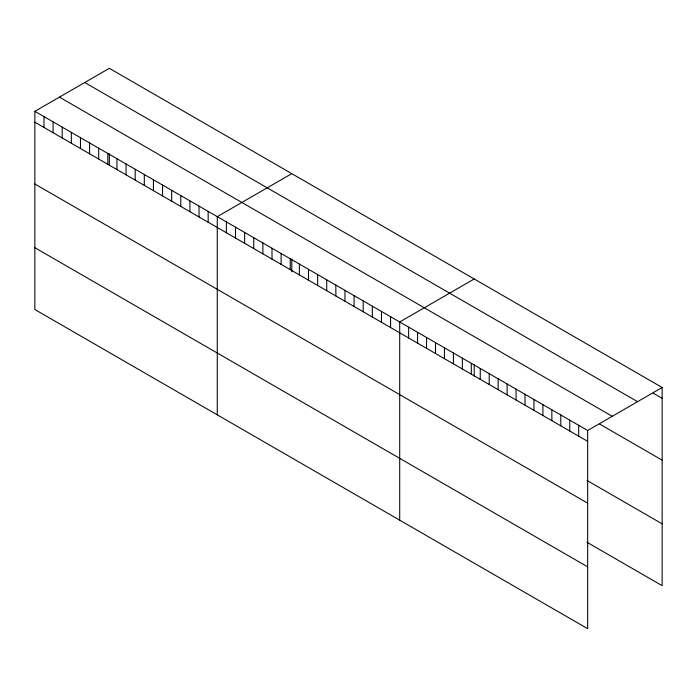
<?xml version="1.0" encoding="UTF-8"?>
<svg xmlns="http://www.w3.org/2000/svg" width="697" height="697" viewBox="0 0 697 697"><rect width="100%" height="100%" fill="white"/><g stroke="black" fill="none" stroke-linecap="round" stroke-linejoin="round"><path stroke-width="1.05" d="M34.85 111.328L587.658 430.493L587.658 628.677L34.85 309.52L34.85 111.328L109.342 68.323L662.15 387.48L662.15 585.672L586.97 542.266M291.773 173.649L217.272 216.654L217.272 414.837M474.195 278.966L399.703 321.979L399.703 520.162M587.658 430.493L662.15 387.48M653.202 393.16L662.15 398.327M84.764 82.516L637.563 401.672M59.437 97.136L612.236 416.301M599.498 423.976L662.15 460.151M34.85 122.175L587.658 441.34M586.97 480.442L662.15 523.848M34.85 183.999L587.658 503.156M34.85 247.696L587.658 566.853M578.71 425.327L578.71 436.174M569.754 420.16L569.754 430.999M560.806 414.994L560.806 425.832M551.858 409.819L551.858 420.666M542.902 404.652L542.902 415.499M533.954 399.486L533.954 410.333M525.007 394.319L525.007 405.166M516.059 389.153L516.059 400M507.102 383.986L507.102 394.833M498.155 378.82L498.155 389.667M489.207 373.653L489.207 384.5M480.25 368.486L480.25 379.325M474.195 364.374L474.195 376.049M471.303 363.32L471.303 374.158M462.355 358.153L462.355 368.992M453.407 352.978L453.407 363.825M444.451 347.812L444.451 358.659M435.503 342.645L435.503 353.492M426.555 337.479L426.555 348.326M417.599 332.312L417.599 343.159M408.651 327.146L408.651 337.993M390.581 316.708L390.581 327.555M381.459 311.446L381.459 322.293M372.337 306.183L372.337 317.022M363.215 300.912L363.215 311.759M354.093 295.65L354.093 306.488M344.971 290.379L344.971 301.226M335.849 285.117L335.849 295.964M326.727 279.845L326.727 290.693M317.614 274.583L317.614 285.43M308.492 269.321L308.492 280.159M299.37 264.05L299.37 274.897M291.773 259.049L291.773 271.795M290.248 258.787L290.248 269.626M281.126 253.516L281.126 264.363M272.004 248.254L272.004 259.101M262.882 242.983L262.882 253.83M253.76 237.721L253.76 248.568M244.638 232.45L244.638 243.297M235.516 227.187L235.516 238.034M226.394 221.925L226.394 232.763M208.159 211.391L208.159 222.23M199.037 206.12L199.037 216.967M189.915 200.858L189.915 211.705M180.793 195.587L180.793 206.434M171.671 190.325L171.671 201.172M162.549 185.062L162.549 195.901M153.427 179.791L153.427 190.638M144.305 174.529L144.305 185.367M135.183 169.258L135.183 180.105M126.061 163.995L126.061 174.842M116.939 158.724L116.939 169.571M109.342 153.732L109.342 165.407M107.817 153.462L107.817 164.309M98.695 148.2L98.695 159.038M89.582 142.929L89.582 153.776M80.46 137.666L80.46 148.505M71.338 132.395L71.338 143.242M62.216 127.133L62.216 137.98M53.094 121.862L53.094 132.709M43.972 116.599L43.972 127.446"/></g></svg>
